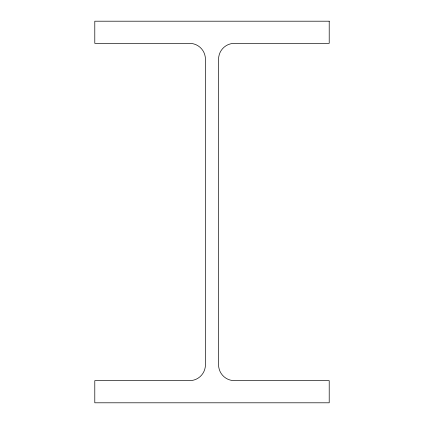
<?xml version="1.0" encoding="UTF-8"?>
<svg xmlns="http://www.w3.org/2000/svg" width="424" height="424" viewBox="0 0 424 424"><rect width="100%" height="100%" fill="white"/><g stroke="black" fill="none" stroke-linecap="round" stroke-linejoin="round"><path stroke-width="0.64" d="M329.209 21.2L94.791 21.2L94.791 43.349L189.57 43.349A15.852 15.852 0 0 1 205.423 59.201L205.423 364.799A15.852 15.852 0 0 1 189.57 380.651L94.791 380.651L94.791 402.8L329.209 402.8L329.209 380.651L234.43 380.651A15.852 15.852 0 0 1 218.577 364.799L218.577 59.201A15.852 15.852 0 0 1 234.43 43.349L329.209 43.349L329.209 21.2"/></g></svg>
